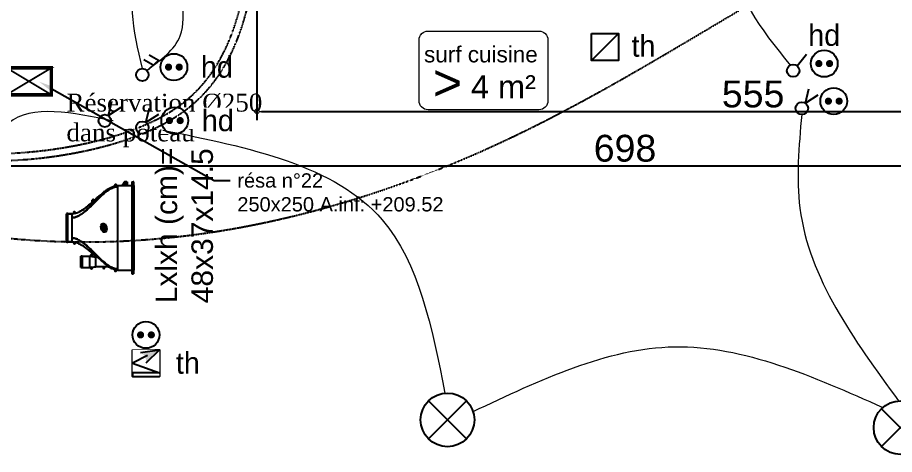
# Model space of a CAD drawing. Header units: millimetres. Extents: x 459337 to 526921, y -375392 to -289779.
# Drawn here: x 490491 to 495393, y -346885 to -344441 of the extents above; entities that cross this region are included whole.
import ezdxf
from ezdxf import colors
from ezdxf.entities.mleader import LeaderData, LeaderLine
from ezdxf.math import Vec2, Vec3

# ---------------------------------------------------------------- set-up
doc = ezdxf.new("R2010")
doc.units = ezdxf.units.MM
doc.set_wipeout_variables(frame=1)
doc.linetypes.add('prlm_ef', pattern=[0.165, 0.1, -0.065])
for name, color, linetype, lineweight in [('_GAZELEC-BOITE INCORPO', 36, 'Continuous', 18), ('_GAZELEC-RESERVATION', 1, 'Continuous', 18), ('_GAZELEC-RESERVATION 2', 132, 'Continuous', 18)]:
    doc.layers.add(name, color=color, linetype=linetype, lineweight=lineweight)
for name, color, linetype in [('_GAZELEC-EAU CHAUDE', 1, 'Continuous'), ('prlm-CHAUFF', 30, 'Continuous'), ('prlm-EAU-EF', 161, 'Continuous'), ('prlm-ELEC-CFA', 181, 'Continuous'), ('prlm-ELEC-CFO', 201, 'Continuous'), ('prlm-MOD', 64, 'Continuous')]:
    doc.layers.add(name, color=color, linetype=linetype)
doc.styles.add('Arial', font='arial.ttf')
doc.styles.add('prlm-eau-ef', font='ariblk.ttf', dxfattribs={"height": 18})
doc.styles.add('prlm-elec-cfa', font='comic.ttf', dxfattribs={"height": 12})
doc.styles.add('prlm-elec-cfo', font='comic.ttf', dxfattribs={"height": 12})
doc.styles.add('prlm-sejc', font='arial.ttf', dxfattribs={"height": 20})
doc.styles.get("Standard").update_dxf_attribs({"font": 'arial.ttf'})
doc.dimstyles.new('200', dxfattribs={"dimtxt": 150, "dimasz": 25, "dimexe": 50, "dimexo": 50, "dimgap": 20, "dimtad": 1, "dimdec": 0, "dimlfac": 0.1, "dimdsep": 46, "dimtxsty": 'Arial', "dimblk1": 'DOTBLANK', "dimblk2": 'DOTBLANK', "dimsah": 1, "dimcen": 25, "dimclrd": 5, "dimclre": 5, "dimadec": 0, "dimazin": 0, "dimtfac": 1, "dimtdec": 0, "dimtmove": 0, "dimatfit": 3, "dimldrblk": 'DOTBLANK', "dimfxl": 50, "dimtolj": 1, "dimtzin": 0, "dimarcsym": 0})

# ---------------------------------------------------------------- blocks, each defined once
blk = doc.blocks.new('xi.twintop')
at = {"layer": 'prlm-CHAUFF', "ltscale": 50}
for p, q in [((-8, 35.6), (8, 35.6)), ((-7.9, 36.5), (7.9, 36.5)), ((-7.9, 35.6), (-7.9, 33.5)), ((-7.9, 33.5), (-7.9, 35.6)), ((7.9, 35.6), (7.9, 33.5)), ((7.9, 33.5), (7.9, 35.6)), ((-8.61, 31.95), (-8.61, 32.05)), ((-8.61, 32.05), (-8.51, 32.05)), ((-8.51, 31.95), (-8.61, 31.95)), ((-8.51, 32.16), (-8.41, 32.16)), ((-8.51, 32.05), (-8.51, 32.16)), ((-8.51, 31.84), (-8.51, 31.95)), ((-8.41, 31.84), (-8.51, 31.84)), ((-7.9, 32.5), (-8.46, 32.5)), ((-8.46, 31.5), (-8.16, 31.5)), ((-8.41, 32.16), (-8.41, 32.05)), ((-8.41, 32.05), (-8.3, 32.05)), ((-8.3, 31.95), (-8.41, 31.95)), ((-8.41, 31.95), (-8.41, 31.84)), ((-8.3, 32.05), (-8.3, 31.95)), ((-8.16, 31.5), (-7.95, 32.18)), ((-7.9, 32.5), (-7.95, 32.18)), ((-5.67, 33.5), (-7.9, 33.5)), ((5.67, 33.5), (-5.67, 33.5)), ((7.9, 33.5), (5.67, 33.5)), ((7.95, 32.18), (7.9, 32.5)), ((7.9, 32.5), (8.46, 32.5)), ((8.16, 31.5), (7.95, 32.18)), ((8.46, 31.5), (8.16, 31.5)), ((8.3, 31.95), (8.3, 32.05)), ((8.3, 32.05), (8.41, 32.05)), ((8.41, 31.95), (8.3, 31.95)), ((8.41, 32.16), (8.51, 32.16)), ((8.41, 32.05), (8.41, 32.16)), ((8.41, 31.84), (8.41, 31.95)), ((8.51, 31.84), (8.41, 31.84)), ((8.51, 32.16), (8.51, 32.05)), ((8.51, 32.05), (8.61, 32.05)), ((8.61, 31.95), (8.51, 31.95)), ((8.51, 31.95), (8.51, 31.84)), ((8.61, 32.05), (8.61, 31.95)), ((-15.75, 27.6), (-22.25, 27.6)), ((-22.15, 28.5), (-15.85, 28.5)), ((-22.15, 27.6), (-22.15, 23.5)), ((-22.15, 27.6), (-22.15, 23.5)), ((-15.85, 27.6), (-15.85, 23.5)), ((-15.85, 27.6), (-15.85, 23.5)), ((-9.41, 28.48), (-9.41, 28.48)), ((9.12, 29.02), (9.09, 29.02)), ((9.41, 28.48), (9.38, 28.48)), ((-22.56, 22.55), (-22.45, 22.55)), ((-22.56, 22.45), (-22.56, 22.55)), ((-22.45, 22.45), (-22.56, 22.45)), ((-22.45, 22.66), (-22.35, 22.66)), ((-22.45, 22.55), (-22.45, 22.66)), ((-22.45, 22.34), (-22.45, 22.45)), ((-22.35, 22.34), (-22.45, 22.34)), ((-22.4, 23), (-21.97, 23)), ((-21.85, 22), (-22.4, 22)), ((-22.35, 22.66), (-22.35, 22.55)), ((-22.35, 22.55), (-22.24, 22.55)), ((-22.24, 22.45), (-22.35, 22.45)), ((-22.35, 22.45), (-22.35, 22.34)), ((-22.24, 22.55), (-22.24, 22.45)), ((-15.85, 23.5), (-22.15, 23.5)), ((-21.97, 23), (-21.85, 22.06)), ((-21.85, 22.06), (-21.85, 22)), ((-21.8, 20), (-16.2, 20)), ((-21.8, 16), (-21.8, 20)), ((-21.8, 16), (-21.8, 20)), ((-16.2, 19.84), (-14.13, 22)), ((-14.13, 22), (-16.2, 19.84)), ((-16.2, 19.84), (-16.2, 20)), ((-16.2, 19.84), (-16.2, 20)), ((-16.15, 22.06), (-16.03, 23)), ((-16.15, 22), (-16.15, 22.06)), ((-15.6, 22), (-16.15, 22)), ((-16.03, 23), (-15.6, 23)), ((-15.76, 22.45), (-15.76, 22.55)), ((-15.76, 22.55), (-15.65, 22.55)), ((-15.65, 22.45), (-15.76, 22.45)), ((-15.65, 22.66), (-15.55, 22.66)), ((-15.65, 22.55), (-15.65, 22.66)), ((-15.65, 22.34), (-15.65, 22.45)), ((-15.55, 22.34), (-15.65, 22.34)), ((-15.55, 22.66), (-15.55, 22.55)), ((-15.55, 22.55), (-15.44, 22.55)), ((-15.55, 22.45), (-15.55, 22.34)), ((-15.44, 22.45), (-15.55, 22.45)), ((-15.44, 22.55), (-15.44, 22.45)), ((14.83, 21), (13.83, 22)), ((13.83, 22), (15.44, 22)), ((15.44, 21), (14.83, 21)), ((15.28, 21.45), (15.28, 21.55)), ((15.28, 21.55), (15.39, 21.55)), ((15.39, 21.45), (15.28, 21.45)), ((15.39, 21.66), (15.49, 21.66)), ((15.39, 21.55), (15.39, 21.66)), ((15.39, 21.34), (15.39, 21.45)), ((15.49, 21.34), (15.39, 21.34)), ((15.49, 21.66), (15.49, 21.55)), ((15.49, 21.55), (15.6, 21.55)), ((15.49, 21.45), (15.49, 21.34)), ((15.6, 21.45), (15.49, 21.45)), ((15.6, 21.55), (15.6, 21.45)), ((-22.36, 15.45), (-22.36, 15.55)), ((-22.36, 15.55), (-22.25, 15.55)), ((-22.25, 15.45), (-22.36, 15.45)), ((-22.25, 15.66), (-22.15, 15.66)), ((-22.25, 15.55), (-22.25, 15.66)), ((-22.25, 15.34), (-22.25, 15.45)), ((-22.15, 15.34), (-22.25, 15.34)), ((-22.2, 16), (-21.65, 16)), ((-21.65, 15), (-22.2, 15)), ((-22.15, 15.66), (-22.15, 15.55)), ((-22.15, 15.55), (-22.04, 15.55)), ((-22.15, 15.45), (-22.15, 15.34)), ((-22.04, 15.45), (-22.15, 15.45)), ((-22.04, 15.55), (-22.04, 15.45)), ((-21.8, 12.88), (-21.8, 15)), ((-21.8, 12.88), (-21.8, 15)), ((-21.65, 16), (-21.65, 15)), ((-23.96, 8.95), (-23.96, 9.05)), ((-23.96, 9.05), (-23.85, 9.05)), ((-23.85, 8.95), (-23.96, 8.95)), ((-23.85, 9.16), (-23.75, 9.16)), ((-23.85, 9.05), (-23.85, 9.16)), ((-23.85, 8.84), (-23.85, 8.95)), ((-23.75, 8.84), (-23.85, 8.84)), ((-23.8, 9.5), (-23.19, 9.5)), ((-23.36, 8.5), (-23.8, 8.5)), ((-23.75, 9.16), (-23.75, 9.05)), ((-23.75, 9.05), (-23.64, 9.05)), ((-23.75, 8.95), (-23.75, 8.84)), ((-23.64, 8.95), (-23.75, 8.95)), ((23.7, 8), (-23.7, 8)), ((-23.7, 8), (-23.7, 0)), ((-23.64, 9.05), (-23.64, 8.95)), ((-23.36, 8.42), (-23.36, 8.5)), ((23.19, 9.5), (23.8, 9.5)), ((23.36, 8.42), (23.36, 8.5)), ((23.8, 8.5), (23.36, 8.5)), ((23.64, 8.95), (23.64, 9.05)), ((23.64, 9.05), (23.75, 9.05)), ((23.75, 8.95), (23.64, 8.95)), ((23.7, 8), (23.7, 0)), ((23.75, 9.16), (23.85, 9.16)), ((23.75, 9.05), (23.75, 9.16)), ((23.75, 8.84), (23.75, 8.95)), ((23.85, 8.84), (23.75, 8.84)), ((23.85, 9.16), (23.85, 9.05)), ((23.85, 9.05), (23.96, 9.05)), ((23.85, 8.95), (23.85, 8.84)), ((23.96, 8.95), (23.85, 8.95)), ((23.96, 9.05), (23.96, 8.95)), ((-25.75, 0), (-25.75, -0.73)), ((25.75, 0), (-25.75, 0)), ((24.18, 4.47), (23.7, 4.81)), ((24.06, 4.42), (23.7, 4.66)), ((23.7, 2.6), (24.06, 2.6)), ((23.7, 2.57), (23.73, 2.6)), ((23.79, 2.6), (23.88, 2.51)), ((23.88, 2.51), (23.97, 2.6)), ((24.04, 2.6), (24.13, 2.51)), ((24.06, 2.6), (24.06, 4.42)), ((24.64, 4.04), (24.06, 4.42)), ((24.64, 2.6), (24.06, 2.6)), ((24.13, 2.51), (24.22, 2.6)), ((24.2, 4.46), (24.18, 4.47)), ((24.18, 2.56), (24.24, 2.51)), ((24.54, 4.24), (24.2, 4.46)), ((24.24, 2.51), (24.3, 2.58)), ((24.28, 2.6), (24.37, 2.51)), ((24.35, 4.85), (24.33, 4.89)), ((24.35, 4.36), (24.35, 4.85)), ((24.35, 4.85), (24.36, 4.85)), ((24.37, 2.51), (24.46, 2.6)), ((24.41, 4.79), (24.43, 4.83)), ((24.41, 4.79), (24.41, 4.32)), ((25.01, 4.43), (24.41, 4.79)), ((24.42, 2.57), (24.48, 2.51)), ((24.43, 4.83), (25.04, 4.47)), ((24.48, 2.51), (24.56, 2.58)), ((24.54, 2.6), (24.63, 2.51)), ((24.63, 2.51), (24.72, 2.6)), ((24.64, 4.04), (24.72, 4.01)), ((24.64, 2.6), (24.64, 4.04)), ((24.72, 2.65), (24.64, 2.6)), ((24.64, 2.6), (24.64, 2.6)), ((25.66, 2.6), (24.64, 2.6)), ((24.7, 2.58), (24.77, 2.51)), ((24.72, 4.01), (24.72, 2.65)), ((24.72, 2.65), (25.71, 2.65)), ((24.73, 2.6), (24.82, 2.51)), ((24.77, 2.51), (24.79, 2.53)), ((24.82, 2.51), (24.91, 2.6)), ((24.9, 2.59), (24.98, 2.51)), ((24.98, 2.51), (25.07, 2.6)), ((25.04, 4.47), (25.01, 4.43)), ((25.01, 4.25), (25.01, 4.43)), ((25.02, 4.42), (25.01, 4.43)), ((25.06, 4.46), (25.02, 4.42)), ((25.02, 4.42), (25.02, 4.25)), ((25.28, 4.25), (25.02, 4.42)), ((25.02, 2.54), (25.05, 2.51)), ((25.04, 4.47), (25.06, 4.46)), ((25.05, 2.51), (25.09, 2.55)), ((25.06, 4.46), (25.39, 4.24)), ((25.06, 2.58), (25.13, 2.51)), ((25.13, 2.51), (25.22, 2.6)), ((25.19, 2.57), (25.25, 2.51)), ((25.25, 2.51), (25.34, 2.6)), ((25.27, 2.53), (25.29, 2.51)), ((25.29, 2.51), (25.32, 2.54)), ((25.31, 2.56), (25.36, 2.51)), ((25.36, 2.51), (25.45, 2.6)), ((25.4, 2.55), (25.44, 2.51)), ((25.44, 2.51), (25.53, 2.6)), ((25.48, 2.54), (25.51, 2.51)), ((25.51, 2.51), (25.6, 2.6)), ((25.53, 2.53), (25.55, 2.51)), ((25.55, 2.51), (25.64, 2.6)), ((25.71, 2.65), (25.66, 2.6)), ((25.66, 2.6), (25.66, 2.6)), ((25.71, 2.65), (25.71, 4.01)), ((25.75, 0), (25.75, -0.73)), ((-25.75, -0.81), (-25.75, -0.73)), ((-25.75, -0.73), (25.75, -0.73)), ((-25.75, -1.3), (-25.75, -0.81)), ((25.75, -0.81), (-25.75, -0.81)), ((-25.75, -1.3), (25.75, -1.3)), ((23.75, -0.99), (-23.75, -0.99)), ((-23.75, -1.06), (-23.75, -0.99)), ((-23.55, -0.99), (-23.75, -1.06)), ((-23.75, -1.06), (23.75, -1.06)), ((23.75, -1.11), (-23.75, -1.11)), ((-23.75, -1.16), (-23.75, -1.11)), ((-23.59, -1.11), (-23.75, -1.16)), ((-23.75, -1.16), (23.75, -1.16)), ((23.75, -1.2), (-23.75, -1.2)), ((-23.75, -1.23), (-23.75, -1.2)), ((-23.64, -1.2), (-23.75, -1.23)), ((-23.75, -1.23), (23.75, -1.23)), ((23.75, -1.26), (-23.75, -1.26)), ((-23.75, -1.28), (-23.75, -1.26)), ((-23.68, -1.26), (-23.75, -1.28)), ((-23.75, -1.28), (23.75, -1.28)), ((23.75, -1.29), (-23.75, -1.29)), ((-23.75, -1.3), (-23.75, -1.29)), ((-23.73, -1.29), (-23.75, -1.3)), ((-23.75, -1.3), (23.75, -1.3)), ((23.75, -1.06), (23.55, -0.99)), ((23.75, -1.16), (23.59, -1.11)), ((23.75, -1.23), (23.64, -1.2)), ((23.75, -1.28), (23.68, -1.26)), ((23.75, -1.3), (23.73, -1.29)), ((23.75, -0.99), (23.75, -1.06)), ((23.75, -1.11), (23.75, -1.16)), ((23.75, -1.2), (23.75, -1.23)), ((23.75, -1.26), (23.75, -1.28)), ((23.75, -1.29), (23.75, -1.3)), ((25.75, -0.73), (25.75, -0.81)), ((25.75, -1.3), (25.75, -0.81))]:
    blk.add_line(p, q, dxfattribs=at)
for centre, radius in [((-8.46, 32), 0.3), ((-8.46, 32), 0.25), ((8.46, 32), 0.3), ((8.46, 32), 0.25), ((-22.4, 22.5), 0.3), ((-22.4, 22.5), 0.25), ((-15.6, 22.5), 0.3), ((-15.6, 22.5), 0.25), ((15.44, 21.5), 0.3), ((15.44, 21.5), 0.25), ((-22.2, 15.5), 0.3), ((-22.2, 15.5), 0.25), ((-23.8, 9), 0.3), ((-23.8, 9), 0.25), ((23.8, 9), 0.3), ((23.8, 9), 0.25)]:
    blk.add_circle(centre, radius, dxfattribs=at)
for centre, radius, start, end in [((-6.01, 35.83), 2, 160.5755, 186.7441), ((-6.01, 35.83), 2, 160.5755, 186.7441), ((6.01, 35.83), 2, 353.2559, 19.4245), ((6.01, 35.83), 2, 353.2559, 19.4245), ((-19.51, 34.47), 11.74, 332.3321, 345.441), ((-19.16, 34.32), 11.35, 332.1374, 345.6929), ((-8.46, 32), 0.5, 90, 270), ((-15.67, 33.51), 7.77, 352.5456, 359.9423), ((-15.72, 33.51), 7.82, 352.5763, 359.9264), ((-15.07, 33.49), 7.17, 352.0923, 353.5448), ((-15.07, 33.49), 7.17, 353.9053, 0.1157), ((15.11, 33.49), 7.25, 179.9215, 187.8382), ((15.67, 33.51), 7.77, 180.0577, 187.4544), ((15.72, 33.51), 7.82, 180.0736, 187.4237), ((21.1, 34.98), 13.43, 192.9954, 216.0824), ((19.16, 34.32), 11.35, 194.4106, 207.8626), ((8.46, 32), 0.5, 270, 90), ((-20.26, 27.83), 2, 160.5755, 186.7441), ((-20.26, 27.83), 2, 160.5755, 186.7441), ((-17.74, 27.83), 2, 353.2559, 19.4245), ((-17.74, 27.83), 2, 353.2559, 19.4245), ((-43.13, 48.06), 39, 319.3887, 329.86), ((-43.13, 48.06), 39, 319.3887, 329.8601), ((-26.92, 38.17), 20.01, 331.0483, 332.7983), ((-26.92, 38.17), 20.01, 331.0482, 332.7982), ((26.92, 38.17), 20.01, 207.2018, 208.9518), ((43.13, 48.06), 39, 210.1399, 220.6113), ((43.13, 48.06), 39, 212.5506, 220.6113), ((-22.4, 22.5), 0.5, 90, 270), ((-15.6, 22.5), 0.5, 270, 90), ((-22.51, 30.1), 11.66, 315.9701, 320.4245), ((-22.76, 30.33), 11.99, 316.0326, 320.3619), ((22.51, 30.1), 11.66, 219.5755, 224.0299), ((22.76, 30.33), 11.99, 219.6381, 223.9674), ((15.44, 21.5), 0.5, 270, 90), ((-22.2, 15.5), 0.5, 90, 270), ((-2.48, -0.77), 23.65, 136.4099, 144.7501), ((-44.74, 40.05), 35.1, 315.7111, 319.5265), ((-11.41, 6.64), 12.12, 163.7263, 166.3852), ((-23.8, 9), 0.5, 90, 270), ((17.64, -7.23), 13.85, 61.9182, 64.0515), ((17.76, -6.88), 13.43, 62.115, 63.7632), ((23.8, 9), 0.5, 270, 90), ((18.29, -6.04), 12.5, 61.3177, 61.5903), ((24.75, 5.45), 0.703, 233.033, 242.9325), ((24.72, 5.11), 0.448, 214.6713, 225.4982), ((25.88, 4.92), 0.836, 234.1326, 239.2425), ((18.29, -6.04), 12.5, 53.7494, 55.0637)]:
    blk.add_arc(centre, radius, start, end, dxfattribs=at)
blk.add_ellipse((0, 15.55), major_axis=(2.49, 0.57), ratio=0.600775, dxfattribs=at)
for points, knots in [([(-5.67, 33.5), (-5.67, 33.33), (-5.68, 33.16), (-5.7, 32.82), (-5.72, 32.65), (-5.8, 32.15), (-5.87, 31.82), (-6.05, 31.16), (-6.16, 30.84), (-6.41, 30.21), (-6.55, 29.9), (-7, 29), (-7.34, 28.43), (-8.08, 27.34), (-8.47, 26.81), (-9.69, 25.27), (-10.57, 24.3), (-12.38, 22.39), (-13.32, 21.46), (-15.19, 19.6), (-16.12, 18.67), (-17.95, 16.77), (-18.84, 15.8), (-20.08, 14.27), (-20.47, 13.75), (-21.03, 12.94), (-21.21, 12.66), (-21.55, 12.09), (-21.72, 11.8), (-22.17, 10.91), (-22.43, 10.31), (-22.7, 9.36), (-22.77, 9.03), (-22.86, 8.47), (-22.88, 8.24), (-22.89, 8)], [0, 0, 0, 0, 0.015625, 0.015625, 0.03125, 0.03125, 0.0625, 0.0625, 0.09375, 0.09375, 0.125, 0.125, 0.1875, 0.1875, 0.25, 0.25, 0.375, 0.375, 0.5, 0.5, 0.625, 0.625, 0.75, 0.75, 0.8125, 0.8125, 0.84375, 0.84375, 0.875, 0.875, 0.9375, 0.9375, 0.96875, 0.96875, 0.9907189, 0.9907189, 0.9907189, 0.9907189]), ([(-18.04, 17.26), (-16.85, 18.51), (-15.59, 19.7), (-13.1, 22.1), (-11.85, 23.3), (-10.07, 25.17), (-9.49, 25.81), (-8.39, 27.13), (-7.87, 27.82), (-7.16, 28.91), (-6.93, 29.29), (-6.52, 30.07), (-6.33, 30.48), (-6.02, 31.31), (-5.89, 31.74), (-5.76, 32.39), (-5.73, 32.61), (-5.69, 32.95), (-5.69, 33.06), (-5.67, 33.28), (-5.67, 33.39), (-5.67, 33.5)], [0, 0, 0, 0, 0.25, 0.25, 0.5, 0.5, 0.625, 0.625, 0.75, 0.75, 0.8125, 0.8125, 0.875, 0.875, 0.9375, 0.9375, 0.96875, 0.96875, 0.984375, 0.984375, 1, 1, 1, 1]), ([(-8.9, 29.46), (-9.06, 29.12), (-9.43, 28.41), (-10.08, 27.35), (-10.83, 26.27), (-11.65, 25.18), (-12.54, 24.1), (-13.65, 22.81), (-14.86, 21.46), (-15.81, 20.43), (-16.2, 20)], [0.1568082, 0.1568082, 0.1568082, 0.1568082, 0.2305418, 0.3149874, 0.4025619, 0.4929385, 0.5856877, 0.6803551, 0.8317746, 0.9509578, 0.9509578, 0.9509578, 0.9509578]), ([(5.67, 33.5), (5.67, 33.33), (5.68, 33.16), (5.71, 32.81), (5.73, 32.64), (5.81, 32.14), (5.88, 31.8), (6.08, 31.14), (6.2, 30.82), (6.47, 30.19), (6.62, 29.88), (7.1, 28.98), (7.46, 28.42), (8.23, 27.34), (8.65, 26.82), (9.93, 25.3), (10.84, 24.34), (12.72, 22.46), (13.69, 21.54), (15.61, 19.69), (16.57, 18.77), (18.43, 16.87), (19.34, 15.9), (20.59, 14.36), (20.99, 13.83), (21.55, 13), (21.73, 12.72), (22.07, 12.15), (22.24, 11.85), (22.69, 10.95), (22.94, 10.33), (23.21, 9.37), (23.28, 9.05), (23.36, 8.48), (23.38, 8.24), (23.39, 8)], [0, 0, 0, 0, 0.015625, 0.015625, 0.03125, 0.03125, 0.0625, 0.0625, 0.09375, 0.09375, 0.125, 0.125, 0.1875, 0.1875, 0.25, 0.25, 0.375, 0.375, 0.5, 0.5, 0.625, 0.625, 0.75, 0.75, 0.8125, 0.8125, 0.84375, 0.84375, 0.875, 0.875, 0.9375, 0.9375, 0.96875, 0.96875, 0.9908046, 0.9908046, 0.9908046, 0.9908046]), ([(22.89, 8), (22.88, 8.24), (22.86, 8.47), (22.77, 9.03), (22.7, 9.36), (22.43, 10.31), (22.17, 10.91), (21.72, 11.8), (21.55, 12.09), (21.21, 12.66), (21.03, 12.94), (20.47, 13.75), (20.08, 14.27), (18.84, 15.8), (17.95, 16.77), (16.12, 18.67), (15.18, 19.6), (13.32, 21.46), (12.38, 22.39), (10.57, 24.3), (9.69, 25.27), (8.47, 26.81), (8.08, 27.34), (7.34, 28.43), (7, 29), (6.55, 29.9), (6.41, 30.21), (6.16, 30.84), (6.05, 31.16), (5.87, 31.82), (5.79, 32.15), (5.72, 32.65), (5.7, 32.82), (5.68, 33.16), (5.67, 33.33), (5.67, 33.5)], [0.0092808, 0.0092808, 0.0092808, 0.0092808, 0.03125, 0.03125, 0.0625, 0.0625, 0.125, 0.125, 0.15625, 0.15625, 0.1875, 0.1875, 0.25, 0.25, 0.375, 0.375, 0.5, 0.5, 0.625, 0.625, 0.75, 0.75, 0.8125, 0.8125, 0.875, 0.875, 0.90625, 0.90625, 0.9375, 0.9375, 0.96875, 0.96875, 0.984375, 0.984375, 1, 1, 1, 1]), ([(14.38, 22), (14.06, 22.36), (13.37, 23.14), (12.33, 24.35), (11.38, 25.54), (10.58, 26.62), (9.93, 27.59), (9.37, 28.52), (9.05, 29.15), (8.91, 29.44)], [0.5730592, 0.5730592, 0.5730592, 0.5730592, 0.626259, 0.6884084, 0.7489718, 0.7930827, 0.8358988, 0.8773199, 0.9123747, 0.9123747, 0.9123747, 0.9123747]), ([(-18.04, 17.26), (-17.81, 17.52), (-17.58, 17.79), (-17.17, 18.3), (-16.98, 18.55), (-16.64, 19.03), (-16.49, 19.25), (-16.32, 19.53), (-16.28, 19.62), (-16.22, 19.76), (-16.2, 19.81), (-16.2, 19.84)], [0, 0, 0, 0, 0.25, 0.25, 0.5, 0.5, 0.75, 0.75, 0.875, 0.875, 1, 1, 1, 1]), ([(23.19, 9.5), (23.12, 9.79), (23.04, 10.07), (22.86, 10.64), (22.75, 10.92), (22.41, 11.74), (22.14, 12.27), (21.56, 13.3), (21.24, 13.8), (20.57, 14.77), (20.21, 15.25), (19.11, 16.65), (18.33, 17.54), (16.73, 19.29), (15.91, 20.15), (15.09, 21)], [0, 0, 0, 0, 0.0625, 0.0625, 0.125, 0.125, 0.25, 0.25, 0.375, 0.375, 0.5, 0.5, 0.75, 0.75, 1, 1, 1, 1]), ([(21.4, 13.55), (21.3, 13.71), (20.98, 14.2), (20.41, 15.02), (19.67, 15.99), (18.88, 16.96), (17.95, 18.04), (16.9, 19.22), (15.98, 20.24), (15.44, 20.84), (15.29, 21)], [0.1694223, 0.1694223, 0.1694223, 0.1694223, 0.1906001, 0.2339285, 0.2787061, 0.3247019, 0.3716424, 0.4351709, 0.4991397, 0.523565, 0.523565, 0.523565, 0.523565]), ([(-23.39, 8), (-23.38, 8.28), (-23.35, 8.55), (-23.25, 9.19), (-23.16, 9.55), (-22.84, 10.61), (-22.54, 11.29), (-21.83, 12.6), (-21.42, 13.22), (-20.56, 14.41), (-20.09, 14.98), (-19.62, 15.54)], [0.0331631, 0.0331631, 0.0331631, 0.0331631, 0.125, 0.125, 0.25, 0.25, 0.5, 0.5, 0.75, 0.75, 1, 1, 1, 1]), ([(-1.94, 14.63), (-1.21, 15.35), (-0.84, 15.44), (-0.45, 15.4), (0.16, 15.33), (0.81, 14.93), (1.54, 15.51)], [0, 0, 0, 0, 0.389075, 0.389075, 0.389075, 1, 1, 1, 1]), ([(-1.63, 15.67), (-0.9, 16.39), (-0.53, 16.49), (-0.14, 16.44), (0.47, 16.38), (1.12, 15.98), (1.85, 16.55)], [0, 0, 0, 0, 0.389075, 0.389075, 0.389075, 1, 1, 1, 1]), ([(-23.19, 9.5), (-23.12, 9.8), (-23.04, 10.09), (-22.9, 10.53), (-22.84, 10.67), (-22.74, 10.96), (-22.68, 11.1), (-22.5, 11.53), (-22.37, 11.8), (-22.1, 12.35), (-21.95, 12.61), (-21.8, 12.88)], [0, 0, 0, 0, 0.25, 0.25, 0.375, 0.375, 0.5, 0.5, 0.75, 0.75, 1, 1, 1, 1]), ([(-21.8, 12.88), (-21.96, 12.6), (-22.11, 12.32), (-22.4, 11.74), (-22.54, 11.45), (-22.78, 10.85), (-22.89, 10.55), (-23.01, 10.17), (-23.03, 10.1), (-23.05, 10.03)], [0, 0, 0, 0, 0.25, 0.25, 0.5, 0.5, 0.75, 0.75, 0.8062429, 0.8062429, 0.8062429, 0.8062429]), ([(24.24, 4.96), (24.23, 4.96), (24.23, 4.96), (24.22, 4.97), (24.2, 4.97), (24.19, 4.97), (24.18, 4.98), (24.16, 4.98), (24.15, 4.98), (24.13, 4.99), (24.11, 4.99), (24.09, 4.99), (24.08, 4.99), (24.05, 4.99), (24.02, 4.99), (23.98, 4.99), (23.93, 4.98), (23.89, 4.98), (23.84, 4.97), (23.78, 4.96), (23.74, 4.95), (23.71, 4.95), (23.7, 4.94)], [0.1059402, 0.1059402, 0.1059402, 0.1059402, 0.1359504, 0.1694868, 0.202886, 0.2361704, 0.2693627, 0.3024859, 0.3355633, 0.3686184, 0.401675, 0.434757, 0.4678887, 0.5010941, 0.5629781, 0.6246926, 0.6863942, 0.7482374, 0.8103737, 0.8729511, 0.9361135, 0.9654522, 0.9654522, 0.9654522, 0.9654522]), ([(23.7, 4.91), (23.71, 4.91), (23.72, 4.91), (23.74, 4.92), (23.78, 4.92), (23.81, 4.93), (23.83, 4.93), (23.86, 4.94), (23.89, 4.94), (23.92, 4.95), (23.94, 4.95), (23.97, 4.95), (23.99, 4.96), (24.02, 4.96), (24.04, 4.96), (24.06, 4.96), (24.08, 4.96), (24.11, 4.96), (24.14, 4.96), (24.18, 4.96), (24.21, 4.95), (24.24, 4.95), (24.26, 4.94), (24.28, 4.93), (24.3, 4.92), (24.32, 4.91), (24.33, 4.9), (24.33, 4.89)], [0.053874, 0.053874, 0.053874, 0.053874, 0.0607104, 0.0907643, 0.1206402, 0.1503557, 0.1799287, 0.2093776, 0.238721, 0.2679778, 0.2971672, 0.3263086, 0.3554219, 0.3845269, 0.4136437, 0.4427926, 0.4719939, 0.5012681, 0.5562327, 0.6110034, 0.6657154, 0.7205017, 0.7754929, 0.8308166, 0.8865967, 0.9429527, 1, 1, 1, 1]), ([(24.35, 4.85), (24.35, 4.86), (24.35, 4.86), (24.34, 4.87), (24.33, 4.88), (24.32, 4.88), (24.31, 4.89), (24.3, 4.89), (24.29, 4.9), (24.28, 4.9), (24.26, 4.91), (24.25, 4.91), (24.23, 4.91), (24.22, 4.92), (24.2, 4.92), (24.18, 4.92), (24.17, 4.92), (24.15, 4.92), (24.12, 4.92), (24.09, 4.92), (24.05, 4.92), (24, 4.92), (23.95, 4.91), (23.9, 4.9), (23.85, 4.89), (23.79, 4.88), (23.74, 4.87), (23.71, 4.86), (23.7, 4.86)], [0, 0, 0, 0, 0.0300773, 0.0600539, 0.0899314, 0.1197114, 0.1493956, 0.1789856, 0.2084831, 0.2378898, 0.2672073, 0.2964374, 0.3255817, 0.3546421, 0.3836203, 0.4125181, 0.4413372, 0.4700795, 0.4987468, 0.5532579, 0.6080368, 0.6630958, 0.7184471, 0.7741027, 0.8300742, 0.8863734, 0.9430116, 0.9677174, 0.9677174, 0.9677174, 0.9677174]), ([(24.65, 4.2), (24.65, 4.2), (24.64, 4.2), (24.64, 4.2), (24.63, 4.2), (24.63, 4.2), (24.62, 4.2), (24.61, 4.21), (24.6, 4.21), (24.59, 4.21), (24.58, 4.22), (24.55, 4.23), (24.54, 4.24), (24.54, 4.24)], [0, 0, 0, 0, 0.061789, 0.122374, 0.182441, 0.242697, 0.303842, 0.366548, 0.43144, 0.49908, 0.668346, 0.832646, 1, 1, 1, 1]), ([(25.45, 4.21), (25.44, 4.21), (25.44, 4.22), (25.43, 4.22), (25.41, 4.23), (25.4, 4.23), (25.39, 4.24), (25.37, 4.24), (25.36, 4.25), (25.34, 4.25), (25.32, 4.25), (25.3, 4.26), (25.29, 4.26), (25.27, 4.26), (25.24, 4.26), (25.22, 4.26), (25.2, 4.26), (25.17, 4.26), (25.13, 4.26), (25.08, 4.26), (25.03, 4.26), (24.97, 4.25), (24.91, 4.24), (24.85, 4.24), (24.79, 4.23), (24.72, 4.21), (24.67, 4.21), (24.65, 4.2)], [0.0304712, 0.0304712, 0.0304712, 0.0304712, 0.0599457, 0.0897682, 0.1195016, 0.1491541, 0.1787343, 0.2082505, 0.2377114, 0.2671256, 0.2965018, 0.3258487, 0.355175, 0.3844897, 0.4138015, 0.4431194, 0.4724522, 0.5018089, 0.5568669, 0.611863, 0.6668562, 0.7219052, 0.7770682, 0.8324028, 0.8879658, 0.9438132, 1, 1, 1, 1]), ([(25.71, 4.01), (25.69, 4.04), (25.65, 4.06), (25.55, 4.09), (25.48, 4.1), (25.35, 4.1), (25.31, 4.1), (25.21, 4.09), (25.16, 4.09), (24.98, 4.06), (24.86, 4.04), (24.72, 4.01)], [0, 0, 0, 0, 0.25, 0.25, 0.5, 0.5, 0.625, 0.625, 0.75, 0.75, 1, 1, 1, 1])]:
    blk.add_open_spline(points, degree=3, knots=knots, dxfattribs=at)
for points in [[(-22.15, 23.5), (-22.15, 23.33), (-22.14, 23.17), (-22.13, 23)], [(-22.15, 23.5), (-22.15, 23.33), (-22.14, 23.17), (-22.13, 23)], [(-22.01, 22), (-21.91, 21.33), (-21.8, 20.67), (-21.8, 20)], [(-22.01, 22), (-21.91, 21.33), (-21.8, 20.67), (-21.8, 20)], [(-15.99, 22), (-16.09, 21.33), (-16.2, 20.67), (-16.2, 20)], [(-15.99, 22), (-16.09, 21.33), (-16.2, 20.67), (-16.2, 20)], [(-15.85, 23.5), (-15.85, 23.33), (-15.86, 23.17), (-15.87, 23)], [(-15.85, 23.5), (-15.85, 23.33), (-15.86, 23.17), (-15.87, 23)], [(-0.55, 15.04), (-0.94, 15.09), (-1.32, 14.99), (-1.94, 14.63)], [(-1.78, 15.16), (-1.06, 15.88), (-0.68, 15.97), (-0.29, 15.93)], [(-0.39, 15.58), (-0.78, 15.62), (-1.16, 15.52), (-1.78, 15.16)], [(-0.23, 16.09), (-0.63, 16.13), (-1.01, 16.03), (-1.63, 15.67)], [(1.54, 15.51), (0.72, 14.57), (0.07, 14.98), (-0.55, 15.04)], [(1.7, 16.04), (0.88, 15.1), (0.23, 15.51), (-0.39, 15.58)], [(-0.29, 15.93), (0.32, 15.87), (0.96, 15.47), (1.7, 16.04)], [(1.85, 16.55), (1.03, 15.62), (0.38, 16.02), (-0.23, 16.09)], [(-23.19, 9.5), (-23.26, 9.17), (-23.32, 8.84), (-23.36, 8.5)], [(23.36, 8.5), (23.32, 8.84), (23.26, 9.17), (23.19, 9.5)]]:
    blk.add_open_spline(points, degree=3, dxfattribs=at)
at = {"layer": 'prlm-CHAUFF', "ltscale": 50, "insert": (-42.19, -13.41), "char_height": 12, "width": 139.7925, "attachment_point": 1}
blk.add_mtext('Lxlxh (cm)= 48x37x14.5', dxfattribs=at)
blk = doc.blocks.new('xi.th-ch')
at = {"layer": 'prlm-CHAUFF', "color": 0, "linetype": 'ByBlock', "lineweight": -2, "flags": 128}
blk.add_lwpolyline([(-7.5, 7.5), (7.5, 7.5), (7.5, -7.5), (-7.5, -7.5)], close=True, dxfattribs=at)
at = {"layer": 'prlm-CHAUFF', "color": 0}
blk.add_lwpolyline([(-7.5, -7.5), (7.5, 7.5)], dxfattribs=at)
blk = doc.blocks.new('xi.TH')
at = {"color": 0, "lineweight": 5}
blk.add_wipeout([(-7.5, -7.5), (7.5, -7.5), (7.5, 7.5), (-7.5, 7.5)], dxfattribs=at).dxf.layer = 'prlm-ELEC-CFA'
at = {"layer": 'prlm-ELEC-CFA', "lineweight": 5}
blk.add_hatch(color=0, dxfattribs=at).paths.add_polyline_path([(-3, 6), (-0.1, 3.7), (0, 0), (7.5, 7.5)])
at = {"layer": 'prlm-ELEC-CFA', "color": 0}
for points in [[(-3, 6), (7.5, 7.5), (0, 0)], [(0.95, 4.23), (-7.5, 0), (7.5, -5.5), (-7.5, -5.5), (-7.5, -7.5), (7.5, -7.5)]]:
    blk.add_lwpolyline(points, dxfattribs=at)
blk = doc.blocks.new('xi.PC')
at = {"color": 0, "lineweight": 5}
blk.add_wipeout([(-7.5, -7.5), (7.5, -7.5), (7.5, 7.5), (-7.5, 7.5)], dxfattribs=at).dxf.layer = 'prlm-ELEC-CFO'
at = {"layer": 'prlm-ELEC-CFO', "color": 0, "linetype": 'ByBlock', "lineweight": 5, "const_width": 2}
for points in [[(-4, 0, 1), (-2, 0, 1)], [(2, 0, 1), (4, 0, 1)]]:
    blk.add_lwpolyline(points, format="xyb", close=True, dxfattribs=at)
at = {"layer": 'prlm-ELEC-CFO', "color": 0, "linetype": 'ByBlock', "lineweight": -2}
blk.add_circle((0, 0), 7.5, dxfattribs=at)
blk = doc.blocks.new('xi.PCHD')
at = {"color": 0, "lineweight": 5}
blk.add_wipeout([(-7.5, -7.5), (7.5, -7.5), (7.5, 7.5), (-7.5, 7.5)], dxfattribs=at).dxf.layer = 'prlm-ELEC-CFO'
at = {"layer": 'prlm-ELEC-CFO', "color": 0, "linetype": 'ByBlock', "lineweight": 5, "const_width": 2}
for points in [[(-4, 0, 1), (-2, 0, 1)], [(2, 0, 1), (4, 0, 1)]]:
    blk.add_lwpolyline(points, format="xyb", close=True, dxfattribs=at)
at = {"layer": 'prlm-ELEC-CFO', "color": 0, "linetype": 'ByBlock', "lineweight": -2}
blk.add_circle((0, 0), 7.5, dxfattribs=at)
blk = doc.blocks.new('xi.DA')
at = {"layer": 'prlm-ELEC-CFO', "color": 0}
for points in [[(0.61, -1.67), (7.04, 4.05), (1.81, 7.01)], [(4.05, 1.39), (-1.17, 4.34)]]:
    blk.add_lwpolyline(points, dxfattribs=at)
blk.add_circle((-2, -4), 3.5, dxfattribs=at)
blk = doc.blocks.new('xi.VV')
at = {"layer": 'prlm-ELEC-CFO', "color": 0}
blk.add_lwpolyline([(6.95, 3.42), (0.01, -1.13), (1.91, 6.95)], dxfattribs=at)
blk.add_circle((-2, -4), 3.5, dxfattribs=at)
blk = doc.blocks.new('xi.PTCE')
at = {"layer": 'prlm-ELEC-CFO', "color": 0}
for points in [[(-10.61, 10.61), (10.61, -10.61)], [(10.61, 10.61), (-10.61, -10.61)]]:
    blk.add_lwpolyline(points, dxfattribs=at)
at = {"layer": 'prlm-ELEC-CFO', "color": 0, "linetype": 'ByBlock'}
blk.add_circle((0, 0), 15, dxfattribs=at)
blk = doc.blocks.new('xi.4m²')
at = {"color": 0}
blk.add_wipeout([(-34.54, 20.54), (34.54, 20.54), (34.54, -20.54), (-34.54, -20.54)], dxfattribs=at).dxf.layer = 'prlm-ELEC-CFO'
at = {"layer": 'prlm-ELEC-CFO', "color": 0, "lineweight": 13}
blk.add_lwpolyline([(-31, 22), (31, 22, -0.414214), (36, 17), (36, -17, -0.414214), (31, -22), (-31, -22, -0.414214), (-36, -17), (-36, 17, -0.414214)], format="xyb", close=True, dxfattribs=at)
at = {"layer": 'prlm-ELEC-CFO', "color": 0, "attachment_point": 6, "line_spacing_factor": 0.8, "style": 'prlm-sejc'}
for s, insert, char_height in [('surf cuisine', (30.36, 8.9), 9), ('4 m²', (29.31, -9.19), 13)]:
    blk.add_mtext(s, dxfattribs=dict(at, insert=insert, char_height=char_height))
at = {"layer": 'prlm-ELEC-CFO', "color": 0, "style": 'prlm-sejc', "flags": 8}
blk.add_attdef('?', (-28.3, -16.79), '', height=20, dxfattribs=at)
blk = doc.blocks.new('xi.SA')
at = {"layer": 'prlm-ELEC-CFO', "color": 0}
blk.add_lwpolyline([(0.2, -1.28), (5.5, 5.28)], dxfattribs=at)
blk.add_circle((-2, -4), 3.5, dxfattribs=at)
blk = doc.blocks.new('_DOTBLANK')
at = {"color": 0, "linetype": 'ByBlock'}
blk.add_line((-0.5, 0), (-1, 0), dxfattribs=at)
blk.add_circle((0, 0), 0.5, dxfattribs=at)
blk = doc.blocks.new('*D213')
at = {"layer": '_GAZELEC-BOITE INCORPO', "color": 5, "lineweight": -2, "transparency": 16777216}
for p, q in [((490397.2, -343963.2), (490397.2, -345319.9)), ((497376.4, -345062), (497376.4, -345319.9)), ((490422.2, -345269.9), (497351.4, -345269.9))]:
    blk.add_line(p, q, dxfattribs=at)
at = {"layer": '_GAZELEC-BOITE INCORPO', "color": 5, "lineweight": -2, "transparency": 16777216, "xscale": 25, "yscale": 25, "zscale": 25, "rotation": 180}
blk.add_blockref('_DOTBLANK', (490397.2, -345269.9), dxfattribs=at)
at = {"layer": '_GAZELEC-BOITE INCORPO', "color": 5, "lineweight": -2, "transparency": 16777216, "xscale": 25, "yscale": 25, "zscale": 25}
blk.add_blockref('_DOTBLANK', (497376.4, -345269.9), dxfattribs=at)
at = {"layer": '_GAZELEC-BOITE INCORPO', "color": 0, "transparency": 16777216, "insert": (493886.8, -345173.3), "char_height": 150, "attachment_point": 5, "style": 'Arial'}
blk.add_mtext('\\A1;698', dxfattribs=at)
blk = doc.blocks.new('*D215')
at = {"layer": '_GAZELEC-BOITE INCORPO', "color": 5, "lineweight": -2, "transparency": 16777216}
for p, q in [((491829.3, -343495), (491829.3, -345016.3)), ((497376.3, -343495), (497376.3, -345016.3)), ((491854.3, -344966.3), (497351.3, -344966.3))]:
    blk.add_line(p, q, dxfattribs=at)
at = {"layer": '_GAZELEC-BOITE INCORPO', "color": 5, "lineweight": -2, "transparency": 16777216, "xscale": 25, "yscale": 25, "zscale": 25, "rotation": 180}
blk.add_blockref('_DOTBLANK', (491829.3, -344966.3), dxfattribs=at)
at = {"layer": '_GAZELEC-BOITE INCORPO', "color": 5, "lineweight": -2, "transparency": 16777216, "xscale": 25, "yscale": 25, "zscale": 25}
blk.add_blockref('_DOTBLANK', (497376.3, -344966.3), dxfattribs=at)
at = {"layer": '_GAZELEC-BOITE INCORPO', "color": 0, "transparency": 16777216, "insert": (494602.8, -344870), "char_height": 150, "attachment_point": 5, "style": 'Arial'}
blk.add_mtext('\\A1;555', dxfattribs=at)

msp = doc.modelspace()

# ---------------------------------------------------------------- linework, layer by layer
at = {"layer": '_GAZELEC-RESERVATION 2', "const_width": 10}
msp.add_lwpolyline([(490554.983, -344873.341), (490429.983, -344873.341), (490429.974, -344723.033), (490679.983, -344723.341), (490679.983, -344873.341), (490429.983, -344873.032), (490679.983, -344723.341), (490429.974, -344723.033), (490679.983, -344873.018)], dxfattribs=at)
at = {"layer": 'prlm-ELEC-CFO', "lineweight": 13}
for points in [[(491026.197, -345019.547), (490440.312, -345032.433), (490268.279, -345369.446)], [(493037.371, -346645.387), (494163.101, -346282.642), (495328.04, -346621.956)]]:
    msp.add_spline(points, degree=3, dxfattribs=at)
at = {"layer": 'prlm-MOD', "color": 1, "const_width": 20}
msp.add_lwpolyline([(490429.983, -344873.341), (490429.983, -344723.341), (490679.983, -344723.341), (490679.983, -344873.341)], close=True, dxfattribs=at)

# ---------------------------------------------------------------- block references
at = {"layer": 'prlm-CHAUFF', "xscale": 10, "yscale": 10, "zscale": 10}
for p in [(493774.615, -344605.912), (491209.014, -346373.998)]:
    msp.add_blockref('xi.th-ch', p, dxfattribs=at)
at = {"layer": 'prlm-CHAUFF', "ltscale": 50, "xscale": 10, "yscale": 10, "zscale": 10, "rotation": 89.99999999999895}
msp.add_blockref('xi.twintop', (491129.236, -345617.485), dxfattribs=at)
at = {"layer": 'prlm-ELEC-CFO', "xscale": 10, "yscale": 10, "zscale": 10}
msp.add_blockref('xi.4m²', (493095.619, -344736.93), dxfattribs=at).add_auto_attribs({'?': '>'})
for name, p in [('xi.PCHD', (491365.14, -344718.683)), ('xi.PC', (495053.679, -344909.078)), ('xi.VV', (490999.07, -344978.778)), ('xi.PTCE', (492894.6, -346691.392)), ('xi.PTCE', (495426.726, -346734.921))]:
    msp.add_blockref(name, p, dxfattribs=at)

# ---------------------------------------------------------------- texts
at = {"layer": 'prlm-CHAUFF', "lineweight": 20, "char_height": 120, "attachment_point": 5, "line_spacing_factor": 0.8, "style": 'prlm-elec-cfa', "bg_fill": 3, "box_fill_scale": 1.1, "bg_fill_color": 256, "bg_fill_transparency": 0}
for insert in [(493989.859, -344601.262), (491443.218, -346373.995)]:
    msp.add_mtext('th', dxfattribs=dict(at, insert=insert))
at = {"layer": 'prlm-ELEC-CFO', "lineweight": 20, "char_height": 120, "attachment_point": 5, "line_spacing_factor": 0.8, "style": 'prlm-elec-cfo', "bg_fill": 3, "box_fill_scale": 1.1, "bg_fill_color": 256, "bg_fill_transparency": 0}
for insert in [(495000.194, -344540.648), (491605.58, -344718.68)]:
    msp.add_mtext('hd', dxfattribs=dict(at, insert=insert))
at = {"layer": 'prlm-MOD', "color": 1, "insert": (490764.699, -344867.339), "char_height": 100, "width": 1120.69166, "attachment_point": 1, "style": 'prlm-eau-ef'}
msp.add_mtext('{\\fPalatino Linotype|b0|i0|c0|p18;Réservation %%C250\\Pdans poteau}', dxfattribs=at)

# ---------------------------------------------------------------- next in the draw order: linework, layer by layer
at = {"layer": 'prlm-ELEC-CFO', "lineweight": 13}
for points in [[(491189.397, -344726.835), (491195.824, -344186.599), (491891.384, -343912.87), (491853.011, -343517.846)], [(491213.341, -344736.702), (491400.44, -344543.692), (491413.931, -344344.804)], [(494874.497, -344984.072), (494864.719, -345508.262), (495415.783, -346585.321)]]:
    msp.add_spline(points, degree=3, dxfattribs=at)

# ---------------------------------------------------------------- next in the draw order: block references
at = {"layer": 'prlm-ELEC-CFA', "xscale": 10, "yscale": 10, "zscale": 10}
msp.add_blockref('xi.TH', (491209.014, -346373.998), dxfattribs=at)
at = {"layer": 'prlm-ELEC-CFO', "xscale": 10, "yscale": 10, "zscale": 10}
for name, p in [('xi.PCHD', (495000.187, -344698.97)), ('xi.DA', (491208.981, -344721.832)), ('xi.VV', (494895.15, -344909.078)), ('xi.PCHD', (491370.27, -345017.75))]:
    msp.add_blockref(name, p, dxfattribs=at)

# ---------------------------------------------------------------- next in the draw order: texts
at = {"layer": 'prlm-ELEC-CFA', "lineweight": 20, "insert": (491443.218, -346373.995), "char_height": 120, "attachment_point": 5, "line_spacing_factor": 0.8, "style": 'prlm-elec-cfa', "bg_fill": 3, "box_fill_scale": 1.1, "bg_fill_color": 256, "bg_fill_transparency": 0}
msp.add_mtext('th', dxfattribs=at)
at = {"layer": 'prlm-ELEC-CFO', "lineweight": 20, "insert": (491610.709, -345017.747), "char_height": 120, "attachment_point": 5, "line_spacing_factor": 0.8, "style": 'prlm-elec-cfo', "bg_fill": 3, "box_fill_scale": 1.1, "bg_fill_color": 256, "bg_fill_transparency": 0}
msp.add_mtext('hd', dxfattribs=at)

# ---------------------------------------------------------------- next in the draw order: linework, layer by layer
at = {"layer": '_GAZELEC-EAU CHAUDE', "linetype": 'prlm_ef'}
msp.add_open_spline([(487546.877, -343039.656), (487545.759, -343081.737), (487544.648, -343123.576), (487543.97, -343206.346), (487544.402, -343247.276), (487547.016, -343301.671), (487547.88, -343315.728), (487549.642, -343338.505), (487550.41, -343347.28), (487552.001, -343363.422), (487552.799, -343370.8), (487554.535, -343385.527), (487555.472, -343392.872), (487558.49, -343414.853), (487560.775, -343429.435), (487568.44, -343472.962), (487574.626, -343501.691), (487596.912, -343589.481), (487616.481, -343647.576), (487663.884, -343761.228), (487691.72, -343816.783), (487754.908, -343925.262), (487790.26, -343978.184), (487867.708, -344081.269), (487909.802, -344131.431), (487999.927, -344228.855), (488047.959, -344276.117), (488177.662, -344393.397), (488263.031, -344461.216), (488443.06, -344588.918), (488537.72, -344648.8), (488733.078, -344760.169), (488833.778, -344811.657), (489037.953, -344905.811), (489141.43, -344948.478), (489275.474, -344997.894), (489306.269, -345008.844), (489363.339, -345028.408), (489389.632, -345037.132), (489442.064, -345053.961), (489468.2, -345062.064), (489546.39, -345085.42), (489598.228, -345099.719), (489757.874, -345139.855), (489864.921, -345161.218), (490078.277, -345191.415), (490184.584, -345200.25), (490397.751, -345204.44), (490504.611, -345199.795), (490634.454, -345185.479), (490656.533, -345182.746), (490709.849, -345175.42), (490741.13, -345170.523), (490785.978, -345162.635), (490799.461, -345160.153), (490826.459, -345154.957), (490839.971, -345152.244), (490880.492, -345143.749), (490907.488, -345137.608), (490988.04, -345117.657), (491041.157, -345102.314), (491144.146, -345067.052), (491194.018, -345047.131), (491277.784, -345007.357), (491312.742, -344988.506), (491358.404, -344960.163), (491370.852, -344952.008), (491393.555, -344936.276), (491403.887, -344928.756), (491421.277, -344915.435), (491428.46, -344909.724), (491442.56, -344898.082), (491449.475, -344892.154), (491469.828, -344874.057), (491482.873, -344861.572), (491520.687, -344822.708), (491543.937, -344795.075), (491586.781, -344736.639), (491606.375, -344705.836), (491642.23, -344641.246), (491658.491, -344607.459), (491687.977, -344537.129), (491701.201, -344500.586), (491724.908, -344425.009), (491735.391, -344385.975), (491758.88, -344284.207), (491770.23, -344219.976), (491788.336, -344087.387), (491795.093, -344019.031), (491805.226, -343879.274), (491808.602, -343807.874), (491813.219, -343663.095), (491814.459, -343589.716), (491815.814, -343465.438), (491816.161, -343414.788), (491816.508, -343364.085)], degree=3, knots=[0, 0, 0, 0, 124.8473702, 124.8473702, 249.6947404, 249.6947404, 293.54991053, 293.54991053, 321.22430705, 321.22430705, 344.68556045, 344.68556045, 368.14681386, 368.14681386, 415.06932067, 415.06932067, 508.9143343, 508.9143343, 704.74637778, 704.74637778, 900.57842126, 900.57842126, 1096.41046474, 1096.41046474, 1292.24250822, 1292.24250822, 1488.0745517, 1488.0745517, 1794.34605571, 1794.34605571, 2100.61755971, 2100.61755971, 2406.88906372, 2406.88906372, 2713.16056772, 2713.16056772, 2804.59326324, 2804.59326324, 2882.96961185, 2882.96961185, 2961.34596046, 2961.34596046, 3118.09865767, 3118.09865767, 3446.1956211, 3446.1956211, 3774.29258454, 3774.29258454, 4102.38954797, 4102.38954797, 4169.46783105, 4169.46783105, 4264.03618338, 4264.03618338, 4304.5960681, 4304.5960681, 4345.15595282, 4345.15595282, 4426.27572225, 4426.27572225, 4588.51526112, 4588.51526112, 4750.7548, 4750.7548, 4876.33512682, 4876.33512682, 4925.0219955, 4925.0219955, 4967.56991279, 4967.56991279, 4998.56619534, 4998.56619534, 5029.56247789, 5029.56247789, 5091.55504299, 5091.55504299, 5216.40175825, 5216.40175825, 5341.2484735, 5341.2484735, 5466.09518876, 5466.09518876, 5590.94190401, 5590.94190401, 5715.78861927, 5715.78861927, 5907.49366124, 5907.49366124, 6099.19870321, 6099.19870321, 6290.90374518, 6290.90374518, 6482.60878715, 6482.60878715, 6613.53161636, 6613.53161636, 6613.53161636, 6613.53161636], dxfattribs=at)
at = {"layer": 'prlm-EAU-EF', "linetype": 'prlm_ef'}
for points in [[(487492.864, -343033.721), (487492.864, -343486.099), (489384.314, -345427.673), (493194.602, -345138.961), (496396.992, -343511.633), (497318.837, -343330.379)], [(487506.891, -343038.593), (487512.211, -343367.29), (489398.376, -345081.945), (490814.697, -345197.948), (491448.058, -344945.187), (491856.507, -343364.359)]]:
    msp.add_spline(points, degree=3, dxfattribs=at)
at = {"layer": 'prlm-ELEC-CFO', "lineweight": 13}
msp.add_spline([(494811.497, -344707.463), (494549.555, -344166.65), (495099.37, -343832.483), (495099.37, -343172.455)], degree=3, dxfattribs=at)

# ---------------------------------------------------------------- next in the draw order: block references
at = {"layer": 'prlm-ELEC-CFO', "xscale": 10, "yscale": 10, "zscale": 10}
for name, p in [('xi.SA', (494846.753, -344698.962)), ('xi.VV', (491208.987, -345017.287)), ('xi.PC', (491209.011, -346216.305))]:
    msp.add_blockref(name, p, dxfattribs=at)

# ---------------------------------------------------------------- next in the draw order: dimensions: what is measured, and where the dimension line sits
at = {"layer": '_GAZELEC-BOITE INCORPO'}
for base, p1, p2, picture, middle in [((497376.306, -344966.253), (491829.32, -343445.017), (497376.306, -343445.017), '*D215', (494602.813, -344869.974)), ((497376.404, -345269.936), (490397.232, -343913.245), (497376.404, -345011.991), '*D213', (493886.818, -345173.35))]:
    dim = msp.add_linear_dim(base=base, p1=p1, p2=p2, dimstyle='200', dxfattribs=at)
    dim.commit()
    dim.dimension.update_dxf_attribs({"geometry": picture, "text_midpoint": middle})

# ---------------------------------------------------------------- next in the draw order: leaders
at = {"layer": '_GAZELEC-RESERVATION', "color": 6}
ml = msp.add_multileader_mtext('Standard', dxfattribs=at)
ml.set_content('résa n°46\\P250x250 en dalle haute', color=6)
ml.set_leader_properties()
ml.build(insert=Vec2(0, 0))
ml.multileader.update_dxf_attribs({"has_text_frame": 1, "arrow_head_size": 80, "scale": 20})
ctx = ml.context
ctx.base_point, ctx.scale, ctx.char_height, ctx.arrow_head_size, ctx.landing_gap_size, ctx.plane_origin = Vec3(468055.773, -345654.717), 20, 80, 80, 40, Vec3(462346.609, -345456.34)
notes = []
notes.append((ctx, [(1, (1, 1, 0), (467965.928, -345654.717), (1, 0), 89.845, [(0, [(466814.666, -344562.092)], 0, [])])]))
ctx.mtext.insert, ctx.mtext.width, ctx.mtext.flow_direction = Vec3(468095.773, -345614.035), 1568.85041, 5
ml = msp.add_multileader_mtext('Standard', dxfattribs=at)
ml.set_content('résa n°22\\P250x250 A.inf: +209.52', color=6)
ml.set_leader_properties()
ml.build(insert=Vec2(0, 0))
ml.multileader.update_dxf_attribs({"has_text_frame": 1, "arrow_head_size": 80, "scale": 20})
ctx = ml.context
ctx.base_point, ctx.scale, ctx.char_height, ctx.arrow_head_size, ctx.landing_gap_size, ctx.plane_origin = Vec3(491679.791, -345353.23), 20, 80, 80, 40, Vec3(485972.046, -345154.853)
notes.append((ctx, [(1, (1, 1, 0), (491589.946, -345353.23), (1, 0), 89.845, [(0, [(490612.432, -344800.203)], 0, [])])]))
ctx.mtext.insert, ctx.mtext.width, ctx.mtext.flow_direction = Vec3(491719.791, -345312.548), 1568.85041, 5
ml = msp.add_multileader_mtext('Standard', dxfattribs=at)
ml.set_content('résa n°45\\P300x800 en dalle haute', color=6)
ml.set_leader_properties()
ml.build(insert=Vec2(0, 0))
ml.multileader.update_dxf_attribs({"has_text_frame": 1, "arrow_head_size": 80, "scale": 20})
ctx = ml.context
ctx.base_point, ctx.scale, ctx.char_height, ctx.arrow_head_size, ctx.landing_gap_size, ctx.plane_origin = Vec3(468055.773, -345244.191), 20, 80, 80, 40, Vec3(462346.609, -345045.814)
notes.append((ctx, [(1, (1, 1, 0), (467965.928, -345244.191), (1, 0), 89.845, [(0, [(467606.127, -345006.564)], 0, [])])]))
ctx.mtext.insert, ctx.mtext.width, ctx.mtext.flow_direction = Vec3(468095.773, -345203.482), 1568.85041, 5
for ctx, leaders in notes:
    for number, flags, end, landing, length, lines in leaders:
        leader = LeaderData()
        leader.index, (leader.has_last_leader_line, leader.has_dogleg_vector, leader.attachment_direction) = number, flags
        leader.last_leader_point, leader.dogleg_vector, leader.dogleg_length = Vec3(end), Vec3(landing), length
        for number, points, colour, breaks in lines:
            line = LeaderLine()
            line.index, line.vertices, line.color, line.breaks = number, Vec3.list(points), colors.encode_raw_color(colour), breaks
            leader.lines.append(line)
        ctx.leaders.append(leader)

# ---------------------------------------------------------------- next in the draw order: linework, layer by layer
at = {"layer": 'prlm-ELEC-CFO', "lineweight": 13}
msp.add_spline([(491303.49, -345070.562), (492530.246, -345573.436), (492880.537, -346542.053)], degree=3, dxfattribs=at)

doc.saveas('drawing.dxf')
